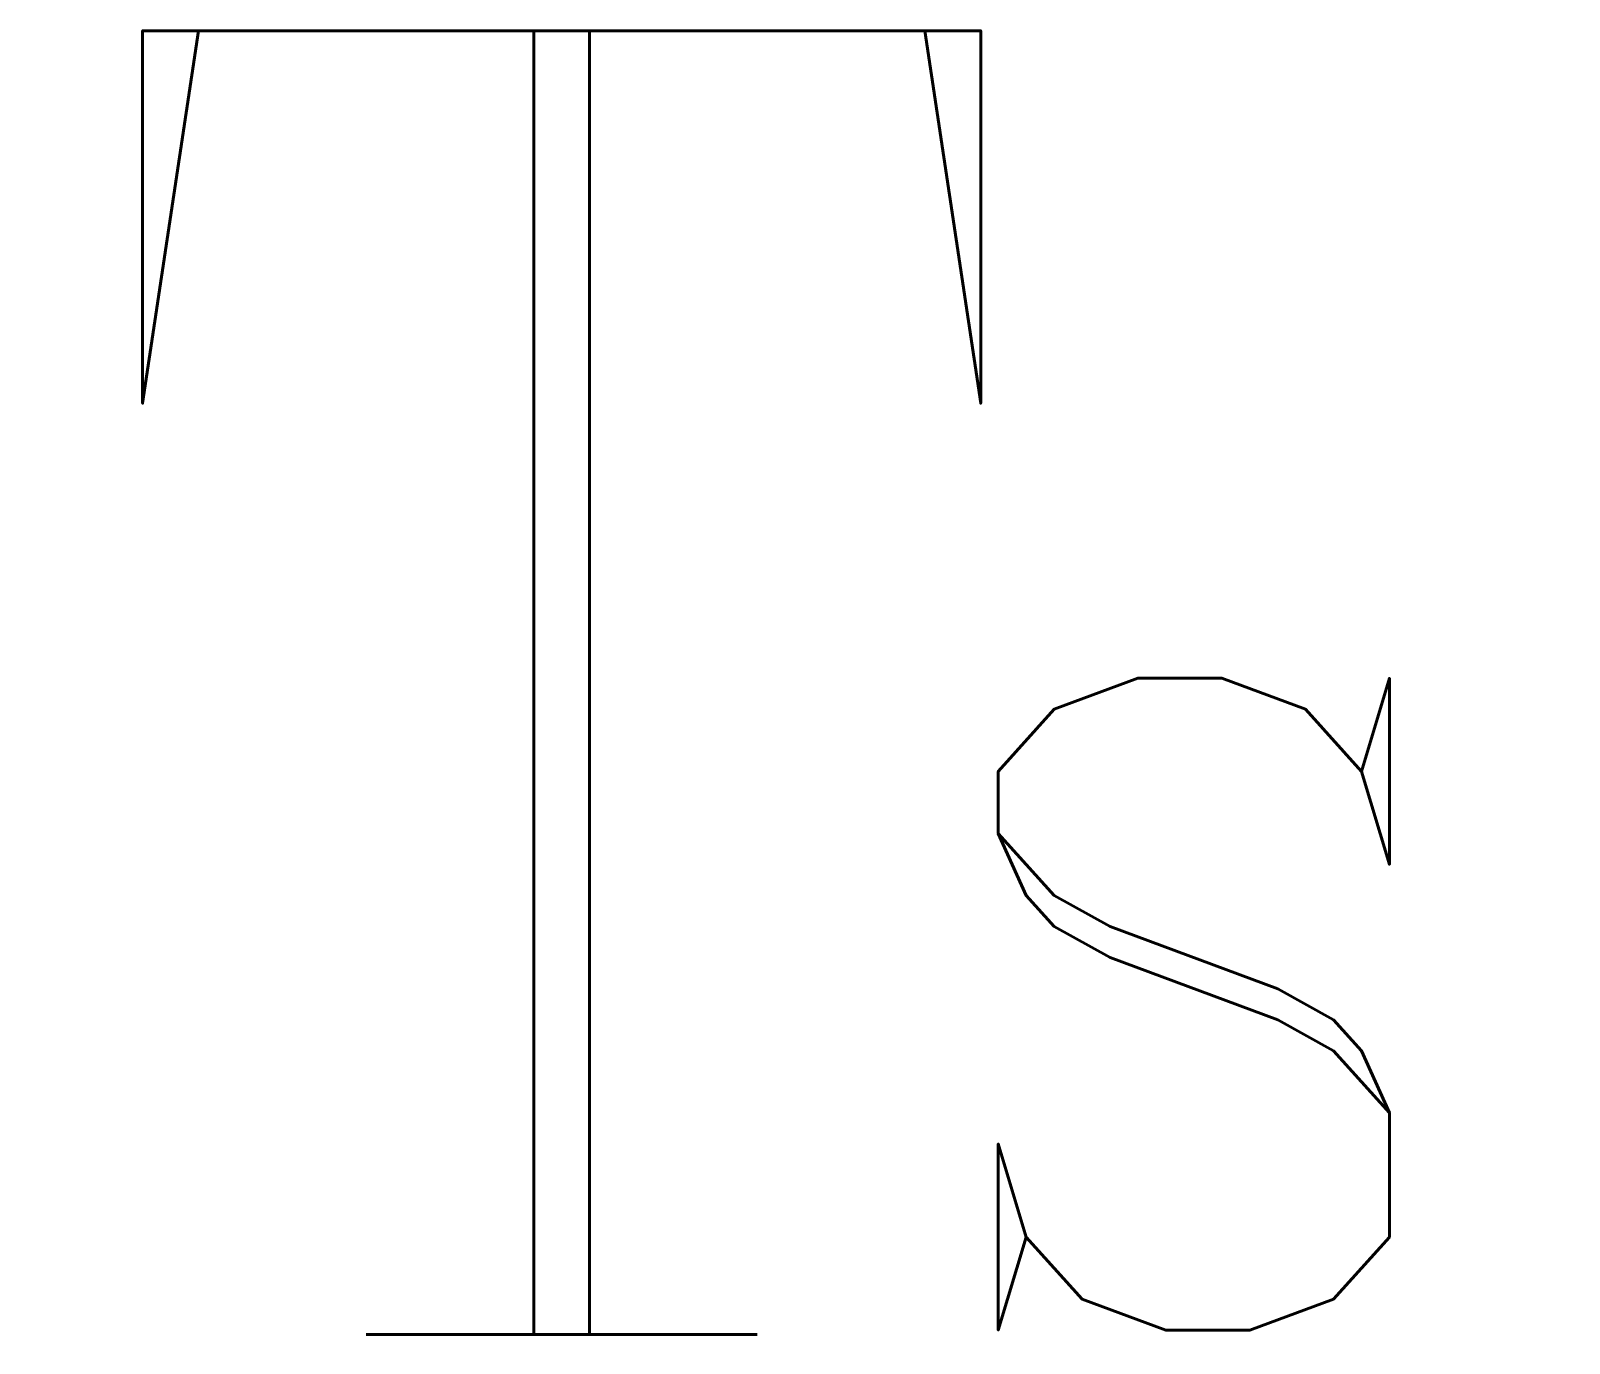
# Model space of a CAD drawing. Header units: inches. Extents: x -13.8 to 10.2, y 3 to 23.5.
import ezdxf

# ---------------------------------------------------------------- set-up
doc = ezdxf.new("R2010")
doc.units = ezdxf.units.IN
doc.header["$LTSCALE"] = 48
doc.header["$MEASUREMENT"] = 0
doc.styles.add('FSL12-1', font='complex.shx')

msp = doc.modelspace()

# ---------------------------------------------------------------- wipeouts: each hides what was drawn before it
msp.add_wipeout([(-13.826, 23.519), (10.244, 23.519), (10.244, 2.984), (-13.826, 2.984)])

# ---------------------------------------------------------------- next in the draw order: texts
at = {"linetype": 'Continuous', "attachment_point": 1, "style": 'FSL12-1'}
for s, insert, char_height, width in [('T', (-13.826, 23.519), 20.4, 142.8), ('T', (-13.826, 23.519), 20.4, 142.8), ('S', (0, 13.389), 10.2, 90.84375), ('S', (0, 13.389), 10.2, 90.84375)]:
    msp.add_mtext(s, dxfattribs=dict(at, insert=insert, char_height=char_height, width=width))

doc.saveas('drawing.dxf')
